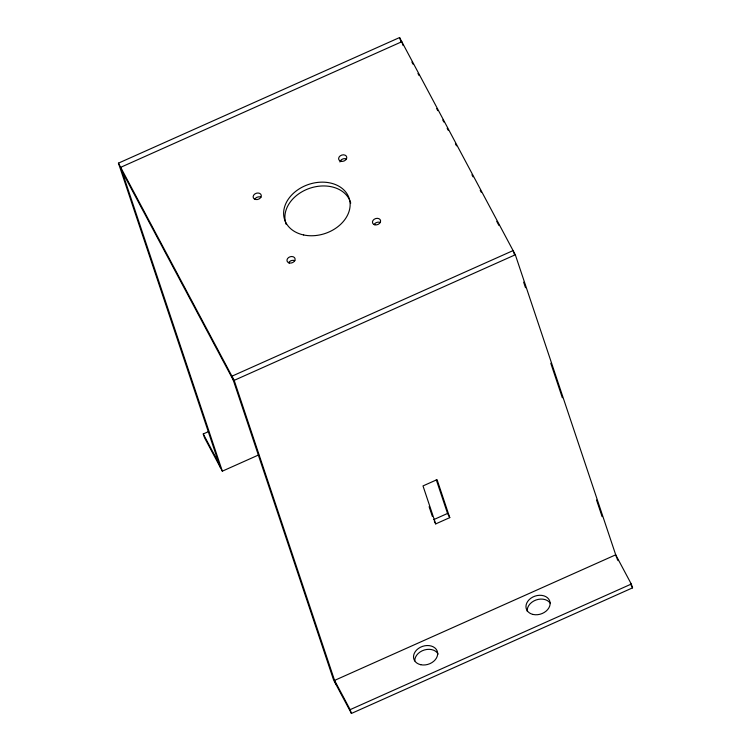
<?xml version="1.0" encoding="UTF-8"?>
<svg xmlns="http://www.w3.org/2000/svg" width="751" height="751" viewBox="0 0 751 751"><rect width="100%" height="100%" fill="white"/><g stroke="black" fill="none" stroke-linecap="round" stroke-linejoin="round"><path stroke-width="1.13" d="M220.099 466.991L118.442 163.145L399.579 37.55L515.317 254.767L616.665 557.664M335.838 684.208L234.171 380.363L515.317 254.767M258.673 454.928L222.334 471.168L204.525 437.749L203.249 433.947L208.6 431.562M433.477 519.73L447.54 513.449L436.284 479.805M435.702 523.907L449.765 517.627L437.054 479.645L423.001 485.925L435.702 523.907L434.369 521.401M350.144 709.648L631.291 584.053L615.707 554.82L334.57 680.406L350.144 709.648L351.421 713.45L632.558 587.855L631.291 584.053M411.895 62.07L412.994 64.135M417.95 73.448L419.058 75.513M436.688 108.595L437.786 110.669M442.743 119.972L443.841 122.037M447.155 128.243L448.253 130.317M455.416 143.751L456.514 145.825M471.938 174.776L473.046 176.842M480.208 190.285L481.307 192.35M496.73 221.301L498.936 225.441M616.984 558.613L618.054 560.631M630.408 583.818L632.558 587.855M447.54 513.449L449.765 517.627M118.442 163.145L234.171 380.363M121.934 171.125L233.223 379.987M203.249 433.947L218.832 463.189M351.421 713.45L333.613 680.03L231.946 376.185L513.093 250.59L514.36 254.392M523.654 282.179L525.512 287.727M550.802 363.296L562.33 397.748M596.538 499.988L602.114 516.65M403.08 45.529L401.804 41.727L120.667 167.323L222.334 471.168M399.579 37.55L401.072 42M429.121 506.7L432.388 516.472M286.272 224.521A33.983 25.881 -18.5 0 1 310.05 188.172A33.983 25.881 -18.5 0 1 350.736 203.145M374.064 224.624A4.168 3.173 -18.5 0 1 380.344 222.54M339.931 161.972A4.168 3.173 -18.5 0 1 346.511 159.034M254.739 199.306A4.168 3.173 -18.5 0 1 261.029 197.222M288.581 262.812A4.168 3.173 -18.5 0 1 294.861 260.728M527.305 611.511A12.363 9.416 -18.5 0 1 535.867 600.058A12.363 9.416 -18.5 0 1 550.136 603.091M414.768 660.927A12.363 9.416 -18.5 0 1 424.428 649.962A12.363 9.416 -18.5 0 1 438.105 654.037M420.785 664.719A12.363 9.416 -18.5 0 0 437.598 652.572A12.363 9.416 -18.5 0 0 418.382 648.498A12.363 9.416 -18.5 0 0 420.785 664.719M533.238 614.487A12.363 9.416 -18.5 0 0 550.061 602.34A12.363 9.416 -18.5 0 0 530.835 598.256A12.363 9.416 -18.5 0 0 533.238 614.487M303.667 234.969A33.983 25.881 -18.5 0 0 349.919 201.559A33.983 25.881 -18.5 0 0 297.049 190.341A33.983 25.881 -18.5 0 0 303.667 234.969M341.076 161.305A4.168 3.173 -18.5 0 0 346.755 157.203A4.168 3.173 -18.5 0 0 340.269 155.823A4.168 3.173 -18.5 0 0 341.076 161.305M374.918 224.812A4.168 3.173 -18.5 0 0 380.588 220.71A4.168 3.173 -18.5 0 0 374.101 219.33A4.168 3.173 -18.5 0 0 374.918 224.812M255.593 199.494A4.168 3.173 -18.5 0 0 261.273 195.391A4.168 3.173 -18.5 0 0 254.786 194.011A4.168 3.173 -18.5 0 0 255.593 199.494M289.435 263A4.168 3.173 -18.5 0 0 295.105 258.898A4.168 3.173 -18.5 0 0 288.619 257.518A4.168 3.173 -18.5 0 0 289.435 263"/></g></svg>
